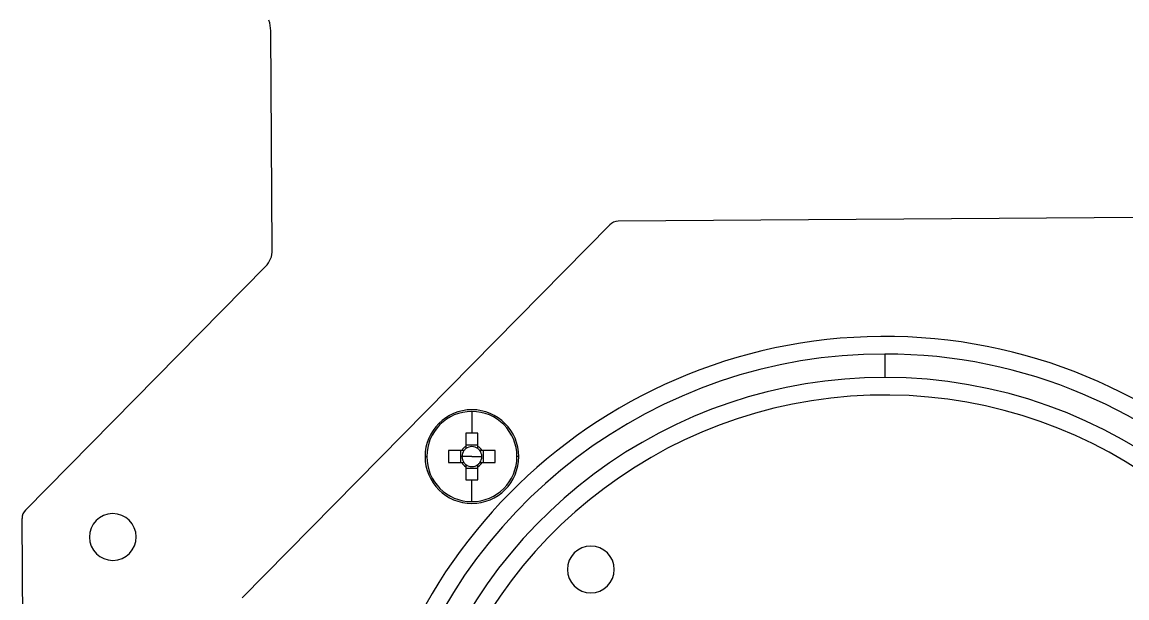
# Model space of a CAD drawing. Header units: millimetres. Extents: x 0 to 1189, y 0 to 841.
# Drawn here: x 464.31 to 502.06, y 436.02 to 455.69 of the extents above; entities that cross this region are included whole.
import ezdxf

# ---------------------------------------------------------------- set-up
doc = ezdxf.new("R2010")
doc.units = ezdxf.units.MM

msp = doc.modelspace()

# ---------------------------------------------------------------- linework, layer by layer
at = {"color": 7, "linetype": 'Continuous', "lineweight": 25}
for p, q in [((472.86, 447.909), (472.807, 455.389)), ((502.567, 449.016), (484.673, 448.884)), ((484.391, 448.765), (471.832, 436.019)), ((464.427, 439.017), (472.63, 447.342)), ((493.782, 444.351), (493.782, 443.551)), ((479.678, 442.389), (479.678, 441.646)), ((479.472, 441.642), (479.472, 441.195)), ((479.884, 441.195), (479.884, 441.642)), ((479.884, 441.241), (479.472, 441.241)), ((479.331, 441.054), (478.885, 441.054)), ((479.285, 441.054), (479.285, 440.642)), ((479.407, 441.054), (479.331, 441.054)), ((479.472, 441.195), (479.472, 441.119)), ((479.884, 441.119), (479.884, 441.195)), ((480.026, 441.054), (479.949, 441.054)), ((480.472, 441.054), (480.026, 441.054)), ((480.072, 440.642), (480.072, 441.054)), ((478.078, 440.848), (478.137, 440.848)), ((478.885, 440.642), (479.331, 440.642)), ((479.331, 440.642), (479.407, 440.642)), ((479.678, 440.848), (479.338, 440.848)), ((479.472, 440.577), (479.472, 440.501)), ((479.472, 440.501), (479.472, 440.054)), ((479.678, 440.848), (480.019, 440.848)), ((479.884, 440.501), (479.884, 440.577)), ((479.884, 440.054), (479.884, 440.501)), ((479.949, 440.642), (480.026, 440.642)), ((480.026, 440.642), (480.472, 440.642)), ((481.278, 440.848), (481.22, 440.848)), ((479.472, 440.455), (479.884, 440.455)), ((479.678, 439.307), (479.678, 440.051)), ((464.489, 414.727), (464.312, 438.733))]:
    msp.add_line(p, q, dxfattribs=at)
at = {"color": 7, "linetype": 'Continuous', "lineweight": 25, "flags": 128}
msp.add_lwpolyline([(472.807, 455.389), (472.807, 455.389), (472.807, 455.389), (472.807, 455.389), (472.807, 455.389), (472.807, 455.389), (472.807, 455.389), (472.807, 455.389), (472.807, 455.389)], dxfattribs=at)
at = {"color": 7, "linetype": 'Continuous', "lineweight": 25}
for centre, radius, start, end in [((471.607, 455.38), 1.2, 0.4378, 18.3408), ((484.676, 448.484), 0.4, 90.4223, 135.4223), ((472.06, 447.903), 0.8, 315.4216, 0.4068), ((493.782, 426.951), 18, 0.4223, 180.4223), ((493.782, 426.951), 17.4, 90, 238.7804), ((493.782, 426.951), 17.4, 270, 90), ((493.782, 426.951), 16.6, 90, 236.9683), ((493.782, 426.951), 16.6, 294.8434, 90), ((493.782, 426.951), 16, 17.2008, 166.3959), ((479.678, 440.848), 1.6, 0, 180), ((479.678, 440.848), 1.541, 90, 180), ((479.678, 440.848), 1.541, 0, 90), ((479.678, 435.898), 5.748, 89.999, 92.0529), ((479.679, 435.898), 5.748, 87.9471, 90.001), ((484.633, 440.848), 5.752, 177.9477, 182.0523), ((479.678, 440.848), 0.404, 120.6869, 149.3131), ((479.678, 440.848), 0.34, 142.7589, 180), ((479.678, 440.848), 0.34, 127.2411, 142.7589), ((479.678, 440.848), 0.34, 52.7589, 127.2411), ((479.678, 440.848), 0.404, 30.6869, 59.3131), ((479.678, 440.848), 0.34, 37.2411, 52.7589), ((479.678, 440.848), 0.34, 0, 37.2411), ((474.724, 440.848), 5.752, 357.9477, 2.0523), ((479.678, 440.848), 1.6, 180, 0), ((479.678, 440.848), 1.541, 180, 270), ((479.678, 440.848), 0.404, 210.6869, 239.3131), ((479.678, 440.848), 0.34, 180, 217.2411), ((479.678, 440.848), 0.34, 217.2411, 232.7589), ((479.678, 440.848), 0.34, 232.7589, 307.2411), ((479.678, 440.848), 1.541, 270, 0), ((479.678, 440.848), 0.34, 307.2411, 322.7589), ((479.678, 440.848), 0.404, 300.6869, 329.3131), ((479.678, 440.848), 0.34, 322.7589, 0), ((479.678, 445.798), 5.748, 267.9471, 270.001), ((479.679, 445.798), 5.748, 269.999, 272.0529), ((464.712, 438.736), 0.4, 135.4216, 180.4216), ((467.411, 438.1), 0.8, 0.4378, 180.4378), ((467.411, 438.1), 0.8, 180.4378, 0.4378), ((483.741, 436.992), 0.8, 0, 180), ((483.741, 436.992), 0.8, 180, 0)]:
    msp.add_arc(centre, radius, start, end, dxfattribs=at)

doc.saveas('drawing.dxf')
